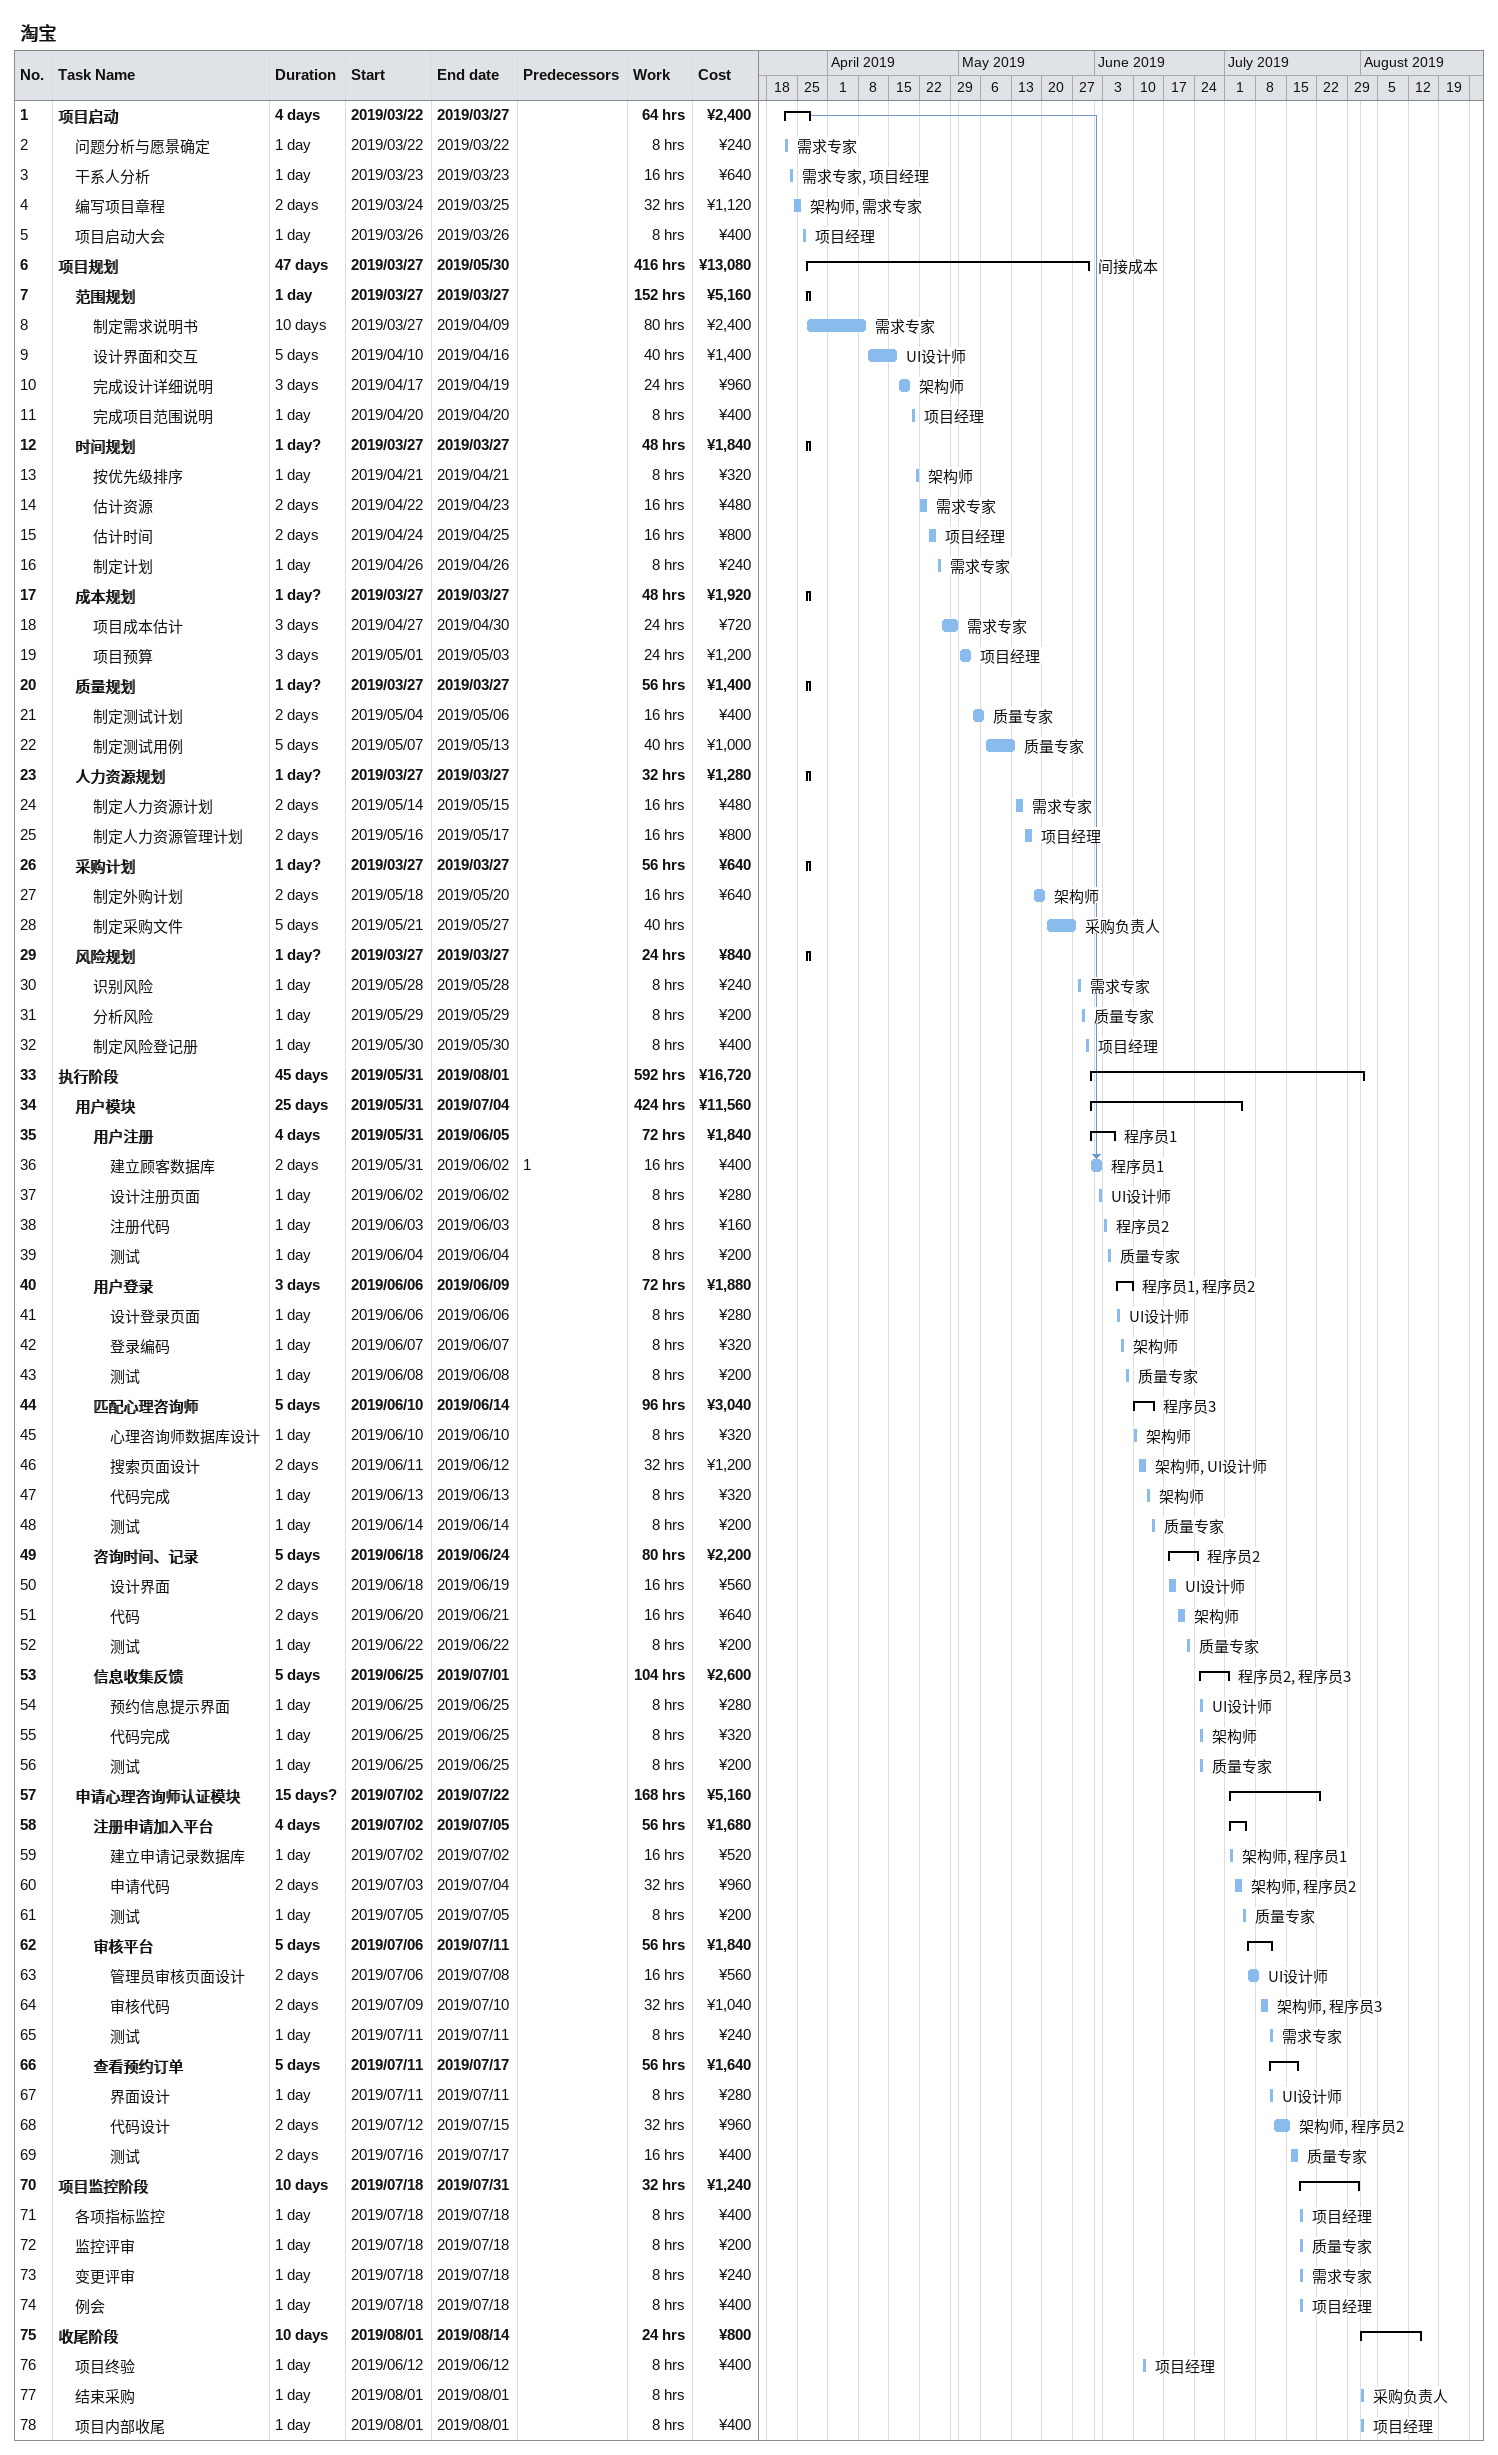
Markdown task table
淘宝

| ID | Level | Task | Duration | Start | Finish | Predecessors | Resources | Work (h) | Cost (¥) |
|---|---|---|---|---|---|---|---|---|---|
| 1 | 1 | **项目启动** | 4d | 2019-03-22 | 2019-03-27 |  |  | 64 | 2400 |
| 2 | 2 | 问题分析与愿景确定 | 1d | 2019-03-22 | 2019-03-22 |  | 需求专家 | 8 | 240 |
| 3 | 2 | 干系人分析 | 1d | 2019-03-23 | 2019-03-23 |  | 需求专家, 项目经理 | 16 | 640 |
| 4 | 2 | 编写项目章程 | 2d | 2019-03-24 | 2019-03-25 |  | 架构师, 需求专家 | 32 | 1120 |
| 5 | 2 | 项目启动大会 | 1d | 2019-03-26 | 2019-03-26 |  | 项目经理 | 8 | 400 |
| 6 | 1 | **项目规划** | 47d | 2019-03-27 | 2019-05-30 |  | 间接成本 | 416 | 13080 |
| 7 | 2 | **范围规划** | 1d | 2019-03-27 | 2019-03-27 |  |  | 152 | 5160 |
| 8 | 3 | 制定需求说明书 | 10d | 2019-03-27 | 2019-04-09 |  | 需求专家 | 80 | 2400 |
| 9 | 3 | 设计界面和交互 | 5d | 2019-04-10 | 2019-04-16 |  | UI设计师 | 40 | 1400 |
| 10 | 3 | 完成设计详细说明 | 3d | 2019-04-17 | 2019-04-19 |  | 架构师 | 24 | 960 |
| 11 | 3 | 完成项目范围说明 | 1d | 2019-04-20 | 2019-04-20 |  | 项目经理 | 8 | 400 |
| 12 | 2 | **时间规划** | 1d? | 2019-03-27 | 2019-03-27 |  |  | 48 | 1840 |
| 13 | 3 | 按优先级排序 | 1d | 2019-04-21 | 2019-04-21 |  | 架构师 | 8 | 320 |
| 14 | 3 | 估计资源 | 2d | 2019-04-22 | 2019-04-23 |  | 需求专家 | 16 | 480 |
| 15 | 3 | 估计时间 | 2d | 2019-04-24 | 2019-04-25 |  | 项目经理 | 16 | 800 |
| 16 | 3 | 制定计划 | 1d | 2019-04-26 | 2019-04-26 |  | 需求专家 | 8 | 240 |
| 17 | 2 | **成本规划** | 1d? | 2019-03-27 | 2019-03-27 |  |  | 48 | 1920 |
| 18 | 3 | 项目成本估计 | 3d | 2019-04-27 | 2019-04-30 |  | 需求专家 | 24 | 720 |
| 19 | 3 | 项目预算 | 3d | 2019-05-01 | 2019-05-03 |  | 项目经理 | 24 | 1200 |
| 20 | 2 | **质量规划** | 1d? | 2019-03-27 | 2019-03-27 |  |  | 56 | 1400 |
| 21 | 3 | 制定测试计划 | 2d | 2019-05-04 | 2019-05-06 |  | 质量专家 | 16 | 400 |
| 22 | 3 | 制定测试用例 | 5d | 2019-05-07 | 2019-05-13 |  | 质量专家 | 40 | 1000 |
| 23 | 2 | **人力资源规划** | 1d? | 2019-03-27 | 2019-03-27 |  |  | 32 | 1280 |
| 24 | 3 | 制定人力资源计划 | 2d | 2019-05-14 | 2019-05-15 |  | 需求专家 | 16 | 480 |
| 25 | 3 | 制定人力资源管理计划 | 2d | 2019-05-16 | 2019-05-17 |  | 项目经理 | 16 | 800 |
| 26 | 2 | **采购计划** | 1d? | 2019-03-27 | 2019-03-27 |  |  | 56 | 640 |
| 27 | 3 | 制定外购计划 | 2d | 2019-05-18 | 2019-05-20 |  | 架构师 | 16 | 640 |
| 28 | 3 | 制定采购文件 | 5d | 2019-05-21 | 2019-05-27 |  | 采购负责人 | 40 |  |
| 29 | 2 | **风险规划** | 1d? | 2019-03-27 | 2019-03-27 |  |  | 24 | 840 |
| 30 | 3 | 识别风险 | 1d | 2019-05-28 | 2019-05-28 |  | 需求专家 | 8 | 240 |
| 31 | 3 | 分析风险 | 1d | 2019-05-29 | 2019-05-29 |  | 质量专家 | 8 | 200 |
| 32 | 3 | 制定风险登记册 | 1d | 2019-05-30 | 2019-05-30 |  | 项目经理 | 8 | 400 |
| 33 | 1 | **执行阶段** | 45d | 2019-05-31 | 2019-08-01 |  |  | 592 | 16720 |
| 34 | 2 | **用户模块** | 25d | 2019-05-31 | 2019-07-04 |  |  | 424 | 11560 |
| 35 | 3 | **用户注册** | 4d | 2019-05-31 | 2019-06-05 |  | 程序员1 | 72 | 1840 |
| 36 | 4 | 建立顾客数据库 | 2d | 2019-05-31 | 2019-06-02 | 1 | 程序员1 | 16 | 400 |
| 37 | 4 | 设计注册页面 | 1d | 2019-06-02 | 2019-06-02 |  | UI设计师 | 8 | 280 |
| 38 | 4 | 注册代码 | 1d | 2019-06-03 | 2019-06-03 |  | 程序员2 | 8 | 160 |
| 39 | 4 | 测试 | 1d | 2019-06-04 | 2019-06-04 |  | 质量专家 | 8 | 200 |
| 40 | 3 | **用户登录** | 3d | 2019-06-06 | 2019-06-09 |  | 程序员1, 程序员2 | 72 | 1880 |
| 41 | 4 | 设计登录页面 | 1d | 2019-06-06 | 2019-06-06 |  | UI设计师 | 8 | 280 |
| 42 | 4 | 登录编码 | 1d | 2019-06-07 | 2019-06-07 |  | 架构师 | 8 | 320 |
| 43 | 4 | 测试 | 1d | 2019-06-08 | 2019-06-08 |  | 质量专家 | 8 | 200 |
| 44 | 3 | **匹配心理咨询师** | 5d | 2019-06-10 | 2019-06-14 |  | 程序员3 | 96 | 3040 |
| 45 | 4 | 心理咨询师数据库设计 | 1d | 2019-06-10 | 2019-06-10 |  | 架构师 | 8 | 320 |
| 46 | 4 | 搜索页面设计 | 2d | 2019-06-11 | 2019-06-12 |  | 架构师, UI设计师 | 32 | 1200 |
| 47 | 4 | 代码完成 | 1d | 2019-06-13 | 2019-06-13 |  | 架构师 | 8 | 320 |
| 48 | 4 | 测试 | 1d | 2019-06-14 | 2019-06-14 |  | 质量专家 | 8 | 200 |
| 49 | 3 | **咨询时间、记录** | 5d | 2019-06-18 | 2019-06-24 |  | 程序员2 | 80 | 2200 |
| 50 | 4 | 设计界面 | 2d | 2019-06-18 | 2019-06-19 |  | UI设计师 | 16 | 560 |
| 51 | 4 | 代码 | 2d | 2019-06-20 | 2019-06-21 |  | 架构师 | 16 | 640 |
| 52 | 4 | 测试 | 1d | 2019-06-22 | 2019-06-22 |  | 质量专家 | 8 | 200 |
| 53 | 3 | **信息收集反馈** | 5d | 2019-06-25 | 2019-07-01 |  | 程序员2, 程序员3 | 104 | 2600 |
| 54 | 4 | 预约信息提示界面 | 1d | 2019-06-25 | 2019-06-25 |  | UI设计师 | 8 | 280 |
| 55 | 4 | 代码完成 | 1d | 2019-06-25 | 2019-06-25 |  | 架构师 | 8 | 320 |
| 56 | 4 | 测试 | 1d | 2019-06-25 | 2019-06-25 |  | 质量专家 | 8 | 200 |
| 57 | 2 | **申请心理咨询师认证模块** | 15d? | 2019-07-02 | 2019-07-22 |  |  | 168 | 5160 |
| 58 | 3 | **注册申请加入平台** | 4d | 2019-07-02 | 2019-07-05 |  |  | 56 | 1680 |
| 59 | 4 | 建立申请记录数据库 | 1d | 2019-07-02 | 2019-07-02 |  | 架构师, 程序员1 | 16 | 520 |
| 60 | 4 | 申请代码 | 2d | 2019-07-03 | 2019-07-04 |  | 架构师, 程序员2 | 32 | 960 |
| 61 | 4 | 测试 | 1d | 2019-07-05 | 2019-07-05 |  | 质量专家 | 8 | 200 |
| 62 | 3 | **审核平台** | 5d | 2019-07-06 | 2019-07-11 |  |  | 56 | 1840 |
| 63 | 4 | 管理员审核页面设计 | 2d | 2019-07-06 | 2019-07-08 |  | UI设计师 | 16 | 560 |
| 64 | 4 | 审核代码 | 2d | 2019-07-09 | 2019-07-10 |  | 架构师, 程序员3 | 32 | 1040 |
| 65 | 4 | 测试 | 1d | 2019-07-11 | 2019-07-11 |  | 需求专家 | 8 | 240 |
| 66 | 3 | **查看预约订单** | 5d | 2019-07-11 | 2019-07-17 |  |  | 56 | 1640 |
| 67 | 4 | 界面设计 | 1d | 2019-07-11 | 2019-07-11 |  | UI设计师 | 8 | 280 |
| 68 | 4 | 代码设计 | 2d | 2019-07-12 | 2019-07-15 |  | 架构师, 程序员2 | 32 | 960 |
| 69 | 4 | 测试 | 2d | 2019-07-16 | 2019-07-17 |  | 质量专家 | 16 | 400 |
| 70 | 1 | **项目监控阶段** | 10d | 2019-07-18 | 2019-07-31 |  |  | 32 | 1240 |
| 71 | 2 | 各项指标监控 | 1d | 2019-07-18 | 2019-07-18 |  | 项目经理 | 8 | 400 |
| 72 | 2 | 监控评审 | 1d | 2019-07-18 | 2019-07-18 |  | 质量专家 | 8 | 200 |
| 73 | 2 | 变更评审 | 1d | 2019-07-18 | 2019-07-18 |  | 需求专家 | 8 | 240 |
| 74 | 2 | 例会 | 1d | 2019-07-18 | 2019-07-18 |  | 项目经理 | 8 | 400 |
| 75 | 1 | **收尾阶段** | 10d | 2019-08-01 | 2019-08-14 |  |  | 24 | 800 |
| 76 | 2 | 项目终验 | 1d | 2019-06-12 | 2019-06-12 |  | 项目经理 | 8 | 400 |
| 77 | 2 | 结束采购 | 1d | 2019-08-01 | 2019-08-01 |  | 采购负责人 | 8 |  |
| 78 | 2 | 项目内部收尾 | 1d | 2019-08-01 | 2019-08-01 |  | 项目经理 | 8 | 400 |
